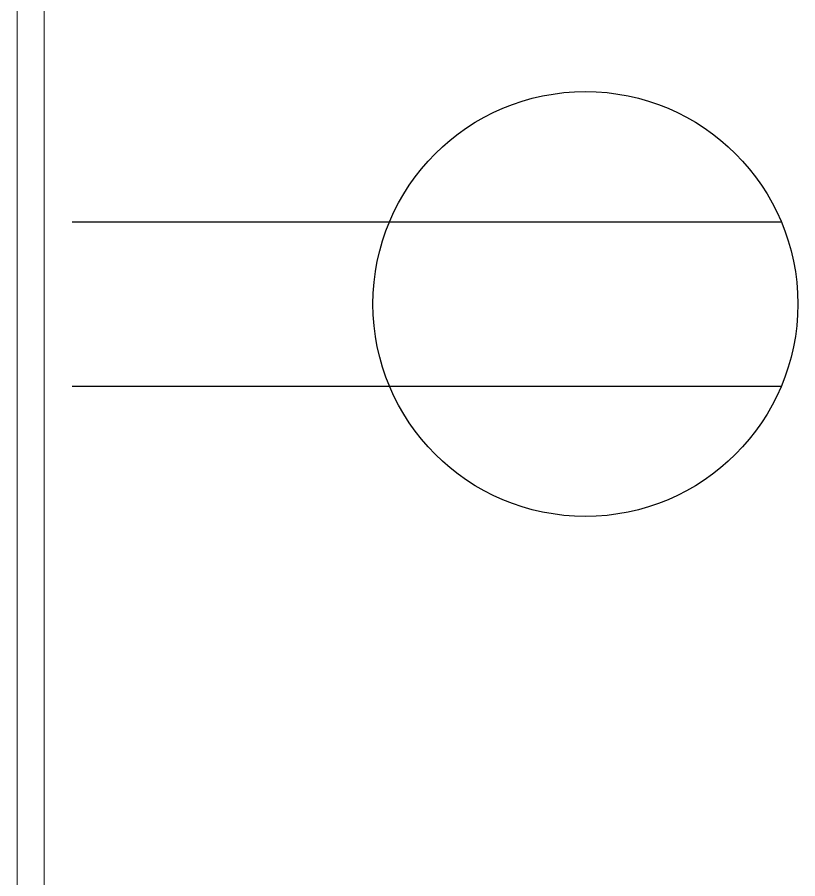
# Model space of a CAD drawing. Header units: inches. Extents: x 1180 to 3050, y -149 to 1363.
# Drawn here: x 1603.22 to 1621.41, y 1145.22 to 1165.29 of the extents above; entities that cross this region are included whole.
import ezdxf

# ---------------------------------------------------------------- set-up
doc = ezdxf.new("R2010")
doc.units = ezdxf.units.IN
doc.header["$MEASUREMENT"] = 0
for name, color, linetype, lineweight in [('A-ANNO-NOTE', 131, 'Continuous', 30), ('A-WALL', 113, 'Continuous', 13), ('A-WALL-PATT', 111, 'Continuous', 13), ('I-WALL', 2, 'Continuous', 13)]:
    doc.layers.add(name, color=color, linetype=linetype, lineweight=lineweight)

msp = doc.modelspace()

# ---------------------------------------------------------------- hatches: boundary and pattern name
at = {"layer": 'A-WALL-PATT', "lineweight": 9}
h = msp.add_hatch(dxfattribs=at)
h.set_pattern_fill('FP_4', color=256, style=0, pattern_type=2)
h.set_pattern_definition([(0, (0, 0), (30.72, 7.68), [1.267, -21.773, 1.267, -21.773, -122.88]), (0, (0, 0), (30.72, 7.68), [-46.08, 1.267, -44.813, 1.267, -21.773, -53.76]), (0, (0, 0), (30.72, 7.68), [-115.2, 1.267, -14.093, 1.267, -37.133]), (120, (11.52, 3.84), (-22.011075, 22.7643), [1.267, -21.773, 1.267, -21.773, -122.88]), (120, (11.52, 3.84), (-22.011075, 22.7643), [-46.08, 1.267, -44.813, 1.267, -21.773, -53.76]), (120, (11.52, 3.84), (-22.011075, 22.7643), [-115.2, 1.267, -14.093, 1.267, -37.133]), (240, (15.36, 19.2), (-8.708925, -30.4443), [1.267, -21.773, 1.267, -21.773, -122.88]), (240, (15.36, 19.2), (-8.708925, -30.4443), [-46.08, 1.267, -44.813, 1.267, -21.773, -53.76]), (240, (15.36, 19.2), (-8.708925, -30.4443), [-115.2, 1.267, -14.093, 1.267, -37.133])])
h.paths.add_polyline_path([(1603.84, 1092.433), (1603.84, 1094.058), (1603.215, 1094.058), (1603.215, 1092.433)], flags=0)
h.paths.add_polyline_path([(1603.84, 1094.558), (1603.84, 1354.745), (1603.215, 1354.745), (1603.215, 1094.558)], flags=0)

# ---------------------------------------------------------------- linework, layer by layer
at = {"layer": 'A-ANNO-NOTE'}
for p, q in [((1604.493, 1160.525), (1621.02, 1160.525)), ((1604.493, 1160.525), (1621.02, 1160.525)), ((1604.493, 1156.692), (1621.02, 1156.692))]:
    msp.add_line(p, q, dxfattribs=at)
msp.add_circle((1616.456, 1158.608), 4.95, dxfattribs=at)
at = {"layer": 'A-WALL'}
msp.add_line((1603.215, 1354.745), (1603.215, 1093.058), dxfattribs=at)
at = {"layer": 'I-WALL'}
msp.add_line((1603.84, 1094.558), (1603.84, 1354.745), dxfattribs=at)

doc.saveas('drawing.dxf')
